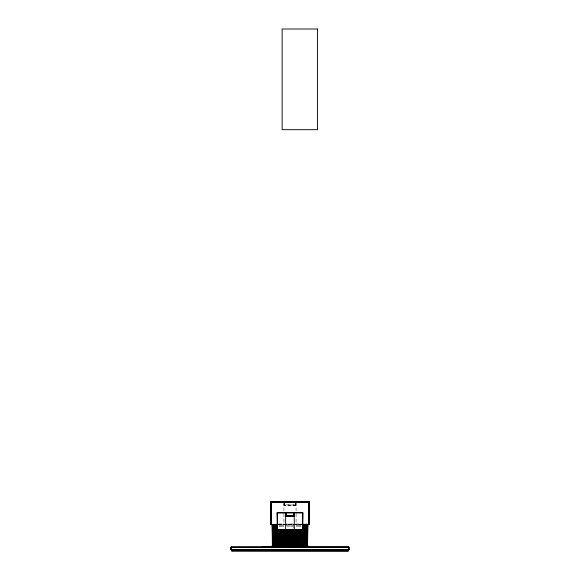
<?xml version="1.0" encoding="UTF-8"?>
<svg xmlns="http://www.w3.org/2000/svg" width="580" height="580" viewBox="0 0 580 580"><rect width="100%" height="100%" fill="white"/><g stroke="black" fill="none" stroke-linecap="round" stroke-linejoin="round"><path stroke-width="0.43" stroke-dasharray="2.9 2.17" d="M284.301 502.809L284.004 505.26L283.924 504.883L296.054 504.999L284.185 505.238L284.185 502.809M296.003 505.1L295.916 502.809M288.855 524.015L288.833 528.17M296.075 505.26L283.924 505.26L283.946 504.883M287.709 524.015L287.665 528.17M295.814 502.809L295.699 505.26L295.699 502.809M283.286 524.015L283.156 528.17M282.243 524.015L282.09 528.17M281.227 524.015L281.061 528.17M280.256 524.015L280.067 528.17M279.321 524.015L279.118 528.17M295.814 505.1L284.185 504.883M278.436 524.015L284.36 524.015M295.64 524.015L301.564 524.015M278.327 524.32L301.673 524.32M278.327 524.429L301.673 524.429M278.327 524.538L301.673 524.538M278.212 524.69L301.788 524.69M300.679 524.015L300.882 528.17M299.744 524.015L299.933 528.17M298.772 524.015L298.939 528.17M297.757 524.015L297.91 528.17M296.714 524.015L296.844 528.17M292.291 524.015L292.334 528.17M284.084 504.999L284.084 502.809M291.145 524.015L291.167 528.17M296.054 502.809L296.075 513.206M296.075 514.09L296.075 524.69M293.487 528.17L293.422 524.015L286.578 524.015L286.513 528.17M290 524.015L290 528.17M283.924 502.809L283.924 513.206M283.924 514.09L283.924 524.69"/><path stroke-width="0.87" d="M230.999 549.485L231.405 549.92L231.405 546.984L230.963 547.389L231.405 549.92L348.594 549.92L349.037 549.485L348.594 546.954L231.405 546.954L230.963 547.389L349.037 547.389C348.152 545.468 348.167 551.268 349.037 549.485L230.963 549.485L231.405 546.954M277.428 524.668L270.787 524.429L270.925 501.816L309.154 501.903L308.857 524.69L309.067 501.838L270.773 502.12L271.027 501.765L271.143 524.69L270.787 524.429L277.428 524.32M277.436 529.924L277.334 512.611L302.564 512.561L302.564 530.069L277.552 530.084L277.182 529.714L277.552 529.714L277.255 529.932L277.255 512.698L302.818 512.916L302.666 530.011L302.448 512.546L302.448 512.916L302.666 512.611L277.305 512.72L277.552 530.084L277.182 529.714L277.552 530.084L277.356 512.72L302.448 512.561L302.564 530.069L302.818 512.916L302.448 512.698M294.234 515.983L285.686 515.895L294.132 516.07L294.017 512.561L294.386 516.425L285.614 515.678L294.386 515.678L294.364 516.309L285.614 515.678L294.386 515.678L294.314 516.207L285.686 515.895L294.017 515.895C294.785 515.475 293.922 516.447 294.386 515.678M309.212 502.12L308.857 501.765L308.857 524.69M302.571 524.32L309.227 524.32L308.857 524.617L308.973 501.787L309.075 524.617L302.571 524.69M348.594 549.651C348.739 549.789 349.117 545.744 348.594 547.223L231.405 547.223C230.891 546.215 231.014 550.812 231.405 549.651L349 549.485L348.761 549.891L231.405 549.651M231.913 549.818C231.391 549.963 231.833 549.811 231.913 551L348.087 551C349.211 549.021 347.282 551.036 348.493 550.594L231.507 550.594L231.507 550.188L231.913 549.782L231.913 551L231.507 550.594L348.087 550.753C348.87 551.587 347.637 549.166 348.493 550.188L231.507 550.188L348.464 550.188L348.087 549.818M285.983 515.895C285.505 507.71 286.498 517.375 285.657 515.801L294.364 516.309M290.674 546.954L290.696 529.409M302.564 512.8L302.405 546.954M309.075 524.32L308.973 524.668L309.154 501.903L270.773 502.12L271.143 501.751L270.773 502.12L271.143 501.765L271.143 524.69M271.143 501.816L270.925 524.617L271.143 524.32M277.436 530.069L277.552 512.546L277.182 512.916L277.552 512.698M285.614 530.084L285.635 512.8L285.983 512.561L285.766 515.983L294.234 516.12L285.868 516.033L294.227 515.794L294.017 512.698M299.78 529.932L302.666 529.714M291.341 546.954L291.385 529.409M271.027 524.646L277.428 524.538M294.017 512.916L294.132 512.561L294.386 530.084M291.979 546.925L292.066 529.409M292.595 546.925L292.74 529.409M300.679 546.954L300.882 529.917M309.227 524.32L308.857 524.32M293.248 546.925L293.407 529.409M309.154 524.32L302.571 524.429M301.564 546.954L301.788 529.917M303.188 546.954L303.442 524.69M293.922 546.954L294.053 529.409M303.92 546.954L304.181 524.69M277.436 512.792L277.595 546.954M304.587 546.954L304.863 524.69M305.189 546.954L305.486 524.69M294.538 546.954L294.683 529.409M305.732 546.954L306.037 524.69M306.204 546.954L306.515 524.69M306.61 546.954L306.929 524.69M306.943 546.954L307.269 524.69M307.204 546.954L307.538 524.69M307.393 546.954L307.726 524.69M307.501 546.954L307.842 524.69M295.126 546.954L295.3 529.409M307.545 546.954L307.879 545.606L299.933 545.606M299.012 546.925L301.201 546.925M295.699 546.954L295.887 529.409M272.738 546.889L272.462 524.69M272.426 546.889L272.158 524.69M296.242 546.954L296.445 529.409M297.25 546.925L297.489 529.409M297.707 546.954L297.961 529.409M298.135 546.954L298.403 529.409M294.299 512.8L294.132 512.916M265.154 546.809L272.875 546.809M298.526 546.954L298.809 529.409M298.881 546.954L299.171 529.409M299.077 546.897L299.498 546.28L299.498 529.409M299.135 546.925L299.787 546.28L299.787 529.409M231.754 550.594L231.754 550.188M348.761 547.389L348.761 549.485M348.246 550.188L348.246 550.594M271.143 501.903L308.857 501.903M271.027 524.53L277.428 524.429M231.913 550.753L348.087 550.753M348.594 547.223L231.239 547.389M299.969 546.897L300.027 529.409M302.571 524.538L308.857 524.429M277.341 529.83L280.22 530.011M280.067 545.606L272.121 545.606L272.498 546.954M264.93 546.889L272.897 546.889M290.906 546.925L296.822 546.925L296.982 529.409M297.185 546.925L298.577 546.925M285.766 515.983L294.132 516.07M288.245 515.903L294.386 516.425M300.331 546.925L300.57 529.409L300.259 546.954L300.57 546.28L279.408 546.28L279.43 529.409M279.836 546.954L279.495 529.409M279.944 546.954L279.611 529.409M280.096 546.954L279.77 529.409M280.292 546.954L279.973 529.409M280.524 546.954L280.212 529.409M280.8 546.954L280.502 529.409M281.119 546.954L280.829 529.409M281.474 546.954L281.191 529.409M281.865 546.954L281.597 529.409M282.293 546.954L282.039 529.409M282.75 546.954L282.511 529.409M283.236 546.954L283.018 529.409M283.758 546.954L283.555 529.409M284.301 546.954L284.113 529.409M284.874 546.954L284.7 529.409M272.607 546.954L272.274 524.69M273.057 546.954L272.731 524.69M273.39 546.954L273.071 524.69M273.796 546.954L273.485 524.69M274.267 546.954L273.963 524.69M285.462 546.954L285.317 529.409M274.811 546.954L274.514 524.69M275.413 546.954L275.137 524.69M276.08 546.954L275.819 524.69M286.078 546.954L285.947 529.409M276.812 546.954L276.558 524.69M278.436 546.954L278.212 529.917M286.701 546.954L286.592 529.409M279.321 546.954L279.118 529.917M287.346 546.954L287.26 529.409M287.999 546.954L287.934 529.409M288.659 546.954L288.615 529.409M289.326 546.954L289.304 529.409M300.389 529.409L300.056 546.954L300.23 529.409M290 529.409L290 546.954M263.559 546.867L262.588 546.867M267.685 546.809L265.618 546.889L267.685 546.809M317.499 29L282.148 29L282.148 129.681L317.499 129.681L317.499 29M279.741 546.954L279.408 546.28L279.77 546.954"/></g></svg>
